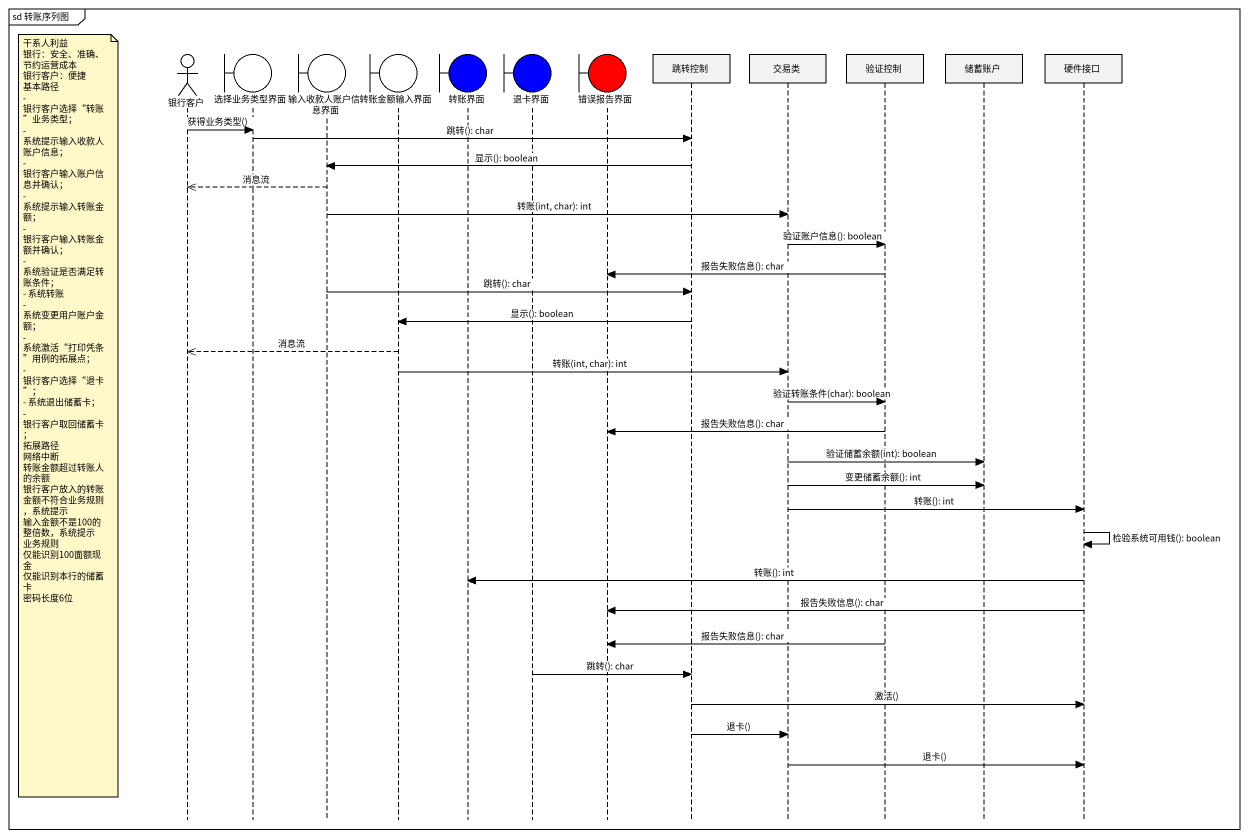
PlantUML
@startuml
mainframe sd 转账序列图
hide footbox
actor 银行客户
boundary 选择业务类型界面
boundary 输入收款人账户信息界面
boundary 转账金额输入界面
boundary 转账界面 #0000FF
boundary 退卡界面 #0000FF
boundary 错误报告界面 #FF0000
participant 跳转控制
participant 交易类
participant 验证控制
participant 储蓄账户
participant 硬件接口

银行客户 -> 选择业务类型界面 : 获得业务类型()
选择业务类型界面 -> 跳转控制 : 跳转(): char
跳转控制 -> 输入收款人账户信息界面 : 显示(): boolean
输入收款人账户信息界面 -->> 银行客户 : 消息流
输入收款人账户信息界面 -> 交易类 : 转账(int, char): int
交易类 -> 验证控制 : 验证账户信息(): boolean
验证控制 -> 错误报告界面 : 报告失败信息(): char
输入收款人账户信息界面 -> 跳转控制 : 跳转(): char
跳转控制 -> 转账金额输入界面 : 显示(): boolean
转账金额输入界面 -->> 银行客户 : 消息流
转账金额输入界面 -> 交易类 : 转账(int, char): int
交易类 -> 验证控制 : 验证转账条件(char): boolean
note left of 银行客户
  干系人利益
  银行：安全、准确、节约运营成本
  银行客户：便捷
  基本路径
  - 银行客户选择“转账”业务类型；
  - 系统提示输入收款人账户信息；
  - 银行客户输入账户信息并确认；
  - 系统提示输入转账金额；
  - 银行客户输入转账金额并确认；
  - 系统验证是否满足转账条件；
  - 系统转账
  - 系统变更用户账户金额；
  - 系统激活“打印凭条”用例的拓展点；
  - 银行客户选择“退卡”；
  - 系统退出储蓄卡；
  - 银行客户取回储蓄卡；
  拓展路径
  网络中断
  转账金额超过转账人的余额
  银行客户放入的转账金额不符合业务规则，系统提示
  输入金额不是100的整倍数，系统提示
  业务规则
  仅能识别100面额现金
  仅能识别本行的储蓄卡
  密码长度6位
end note
验证控制 -> 错误报告界面 : 报告失败信息(): char
交易类 -> 储蓄账户 : 验证储蓄余额(int): boolean
交易类 -> 储蓄账户 : 变更储蓄余额(): int
交易类 -> 硬件接口 : 转账(): int
硬件接口 -> 硬件接口 : 检验系统可用钱(): boolean
硬件接口 -> 转账界面 : 转账(): int
硬件接口 -> 错误报告界面 : 报告失败信息(): char
验证控制 -> 错误报告界面 : 报告失败信息(): char
退卡界面 -> 跳转控制 : 跳转(): char
跳转控制 -> 硬件接口 : 激活()
跳转控制 -> 交易类 : 退卡()
交易类 -> 硬件接口 : 退卡()
@enduml
